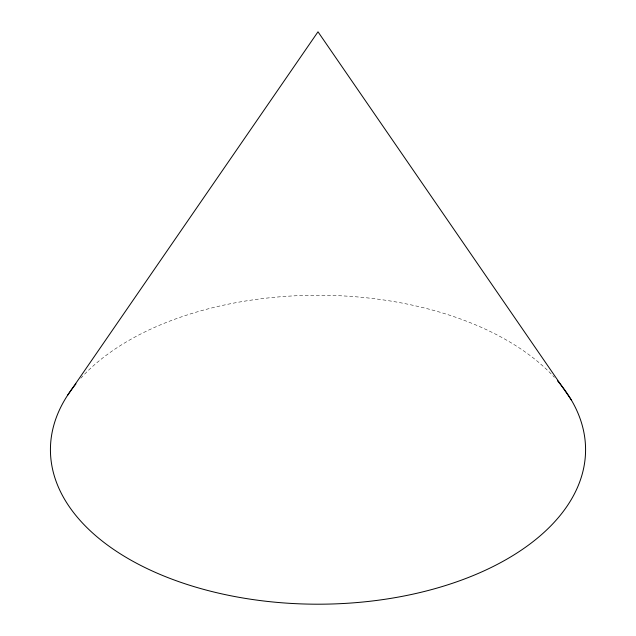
<?xml version="1.0" encoding="UTF-8"?>
<svg xmlns="http://www.w3.org/2000/svg" width="636" height="636" viewBox="0 0 636 636"><rect width="100%" height="100%" fill="white"/><g stroke="black" fill="none" stroke-linecap="round" stroke-linejoin="round"><path stroke-width="0.48" stroke-dasharray="3.18 2.39" d="M80.796 378.229A267.573 154.484 0 0 1 317.086 295.239A267.573 154.484 0 0 1 554.353 377.299"/><path stroke-width="0.95" d="M67.456 395.489L318 31.8L571.263 399.869M557.47 380.797A267.573 154.484 0 0 1 320.965 604.192A267.573 154.484 0 0 1 75.946 383.882"/></g></svg>
